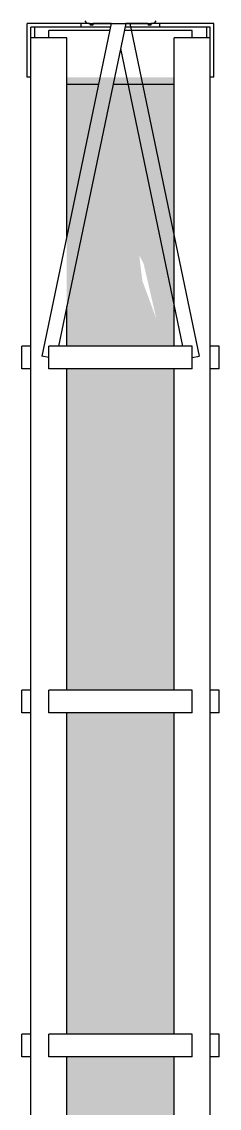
# Model space of a CAD drawing. Header units: millimetres. Extents: x 357 to 945, y 547 to 720.
# Drawn here: x 701.489 to 701.765, y 644.764 to 646.28 of the extents above; entities that cross this region are included whole.
import ezdxf

# ---------------------------------------------------------------- set-up
doc = ezdxf.new("R2010")
doc.units = ezdxf.units.MM
doc.layers.add('ANC_COTAS', color=7, linetype='Continuous', lineweight=9)
doc.layers.add('PLANTA-VIS', color=7, linetype='Continuous')

msp = doc.modelspace()

# ---------------------------------------------------------------- hatches: boundary and pattern name
at = {"layer": 'ANC_COTAS'}
h = msp.add_hatch(dxfattribs=at)
h.set_pattern_fill('AR-CONC', color=256, scale=0.0005)
h.set_pattern_definition([(50, (15.27947, -11.3066), (0.0910923345, -0.007969543), [0.009525, -0.104775]), (355, (15.27947, -11.3066), (-0.017621711, 0.095528423), [0.00762, -0.083820292]), (100.451445, (15.28706, -11.30726), (0.0734706235, 0.087558876), [0.008095004, -0.089045122]), (46.1842, (15.27947, -11.2812), (0.13553952, -0.021021164), [0.0142875, -0.1571625]), (96.635558, (15.29076, -11.28295), (0.118702067, 0.123713062), [0.012142512, -0.133567804]), (351.184151, (15.27947, -11.2812), (0.118702067, 0.123713062), [0.011429984, -0.125729866]), (21, (15.29217, -11.28755), (0.0758071956, -0.051132599), [0.009525, -0.104775]), (326, (15.29217, -11.28755), (0.030901014, 0.092093983), [0.00762, -0.08382]), (71.451445, (15.29849, -11.29181), (0.10670821, 0.0409613844), [0.008095004, -0.089044969]), (37.5, (15.27947, -11.3066), (0.0015443016, 0.0422775194), [0, -0.082804, 0, -0.08509, 0, -0.0841375]), (7.5, (15.27947, -11.3066), (0.0334098313, 0.0500902874), [0, -0.048514, 0, -0.080899, 0, -0.0320675]), (327.5, (15.251148, -11.3066), (0.0677952976, -0.002864372), [0, -0.03175, 0, -0.09906, 0, -0.131445]), (317.5, (15.23845, -11.3066), (0.0740645907, 0.0127132455), [0, -0.041275, 0, -0.065786, 0, -0.093345])])
h.paths.add_polyline_path([(701.7021, 643.87517), (701.5521, 643.87517), (701.5521, 643.61715), (701.7021, 643.61715)])
h.paths.add_polyline_path([(701.7021, 644.35517), (701.5521, 644.35517), (701.5521, 643.90692), (701.7021, 643.90692)])
h.paths.add_polyline_path([(701.7021, 644.83517), (701.5521, 644.83517), (701.5521, 644.38692), (701.7021, 644.38692)])
h.paths.add_polyline_path([(701.7021, 645.31517), (701.5521, 645.31517), (701.5521, 644.86692), (701.7021, 644.86692)])
h.paths.add_polyline_path([(701.7021, 645.79517), (701.5521, 645.79517), (701.5521, 645.34692), (701.7021, 645.34692)])
h.paths.add_polyline_path([(701.7021, 646.20214), (701.5521, 646.20214), (701.5521, 645.82692), (701.7021, 645.82692)])
h.paths.add_polyline_path([(701.65761, 645.91802), (701.67722, 645.86467), (701.65949, 645.9413), (701.6532, 645.95388)], flags=16)

# ---------------------------------------------------------------- linework, layer by layer
at = {"layer": 'PLANTA-VIS', "extrusion": (0, 1, 0)}
for p, q in [((701.57755, 646.28085), (701.57885, 646.2789)), ((701.67534, 646.2789), (701.67664, 646.28085)), ((701.5721, 646.27714), (701.4971, 646.27714)), ((701.4971, 646.20214), (701.4971, 646.27714)), ((701.5021, 646.25704), (701.5021, 646.27214)), ((701.5071, 646.27214), (701.5021, 646.27214)), ((701.61295, 646.27214), (701.5071, 646.27214)), ((701.5071, 646.27214), (701.5071, 646.25704)), ((701.61399, 646.27715), (701.51731, 645.81308)), ((701.61191, 646.26714), (701.5271, 646.26714)), ((701.5271, 646.25704), (701.5271, 646.26714)), ((701.63442, 646.27715), (701.54063, 645.82692)), ((701.5846, 646.27714), (701.5721, 646.27714)), ((701.5721, 646.27214), (701.5721, 646.27714)), ((701.57885, 646.2789), (701.5808, 646.2776)), ((701.5808, 646.2776), (701.5831, 646.27715)), ((701.5831, 646.27715), (701.6711, 646.27715)), ((701.5846, 646.27715), (701.5846, 646.27494)), ((701.5886, 646.27494), (701.5846, 646.27494)), ((701.5886, 646.27715), (701.5886, 646.27494)), ((701.61399, 646.27714), (701.5886, 646.27714)), ((701.7271, 646.26714), (701.63234, 646.26714)), ((701.7471, 646.27214), (701.63338, 646.27214)), ((701.6656, 646.27714), (701.63442, 646.27714)), ((701.64021, 646.27714), (701.64021, 646.27715)), ((701.64021, 646.27715), (701.73689, 645.81308)), ((701.6656, 646.27715), (701.6656, 646.27494)), ((701.6696, 646.27494), (701.6656, 646.27494)), ((701.6696, 646.27715), (701.6696, 646.27494)), ((701.6821, 646.27714), (701.6696, 646.27714)), ((701.6711, 646.27715), (701.67339, 646.2776)), ((701.67339, 646.2776), (701.67534, 646.2789)), ((701.6821, 646.27214), (701.6821, 646.27714)), ((701.7571, 646.27714), (701.6821, 646.27714)), ((701.7271, 646.25704), (701.7271, 646.26714)), ((701.7471, 646.27214), (701.7471, 646.25704)), ((701.7521, 646.27214), (701.7471, 646.27214)), ((701.7521, 646.25704), (701.7521, 646.27214)), ((701.7571, 646.20214), (701.7571, 646.27714)), ((701.5521, 646.25704), (701.5021, 646.25704)), ((701.5021, 643.42913), (701.5021, 646.25704)), ((701.5521, 645.98007), (701.5521, 646.25704)), ((701.7021, 645.82692), (701.7021, 646.25704)), ((701.7521, 646.25704), (701.7021, 646.25704)), ((701.7521, 643.42913), (701.7521, 646.25704)), ((701.6271, 646.242), (701.71358, 645.82692)), ((701.5021, 646.20214), (701.4971, 646.20214)), ((701.59628, 646.19214), (701.5521, 646.19214)), ((701.7021, 646.19214), (701.61671, 646.19214)), ((701.7571, 646.20214), (701.7521, 646.20214)), ((701.5521, 645.82692), (701.5521, 645.882)), ((701.50205, 645.82692), (701.48935, 645.82692)), ((701.48935, 645.79517), (701.48935, 645.82692)), ((701.50205, 645.79517), (701.50205, 645.82692)), ((701.7271, 645.82692), (701.5271, 645.82692)), ((701.5271, 645.79517), (701.5271, 645.82692)), ((701.7271, 645.79517), (701.7271, 645.82692)), ((701.76485, 645.82692), (701.75215, 645.82692)), ((701.75215, 645.79517), (701.75215, 645.82692)), ((701.76485, 645.79517), (701.76485, 645.82692)), ((701.5271, 645.81104), (701.51731, 645.81308)), ((701.7271, 645.81104), (701.73689, 645.81308)), ((701.50205, 645.79517), (701.48935, 645.79517)), ((701.7271, 645.79517), (701.5271, 645.79517)), ((701.5521, 645.34692), (701.5521, 645.79517)), ((701.7021, 645.34692), (701.7021, 645.79517)), ((701.76485, 645.79517), (701.75215, 645.79517)), ((701.50205, 645.34692), (701.48935, 645.34692)), ((701.48935, 645.31517), (701.48935, 645.34692)), ((701.50205, 645.31517), (701.50205, 645.34692)), ((701.7271, 645.34692), (701.5271, 645.34692)), ((701.5271, 645.31517), (701.5271, 645.34692)), ((701.7271, 645.31517), (701.7271, 645.34692)), ((701.76485, 645.34692), (701.75215, 645.34692)), ((701.75215, 645.31517), (701.75215, 645.34692)), ((701.76485, 645.31517), (701.76485, 645.34692)), ((701.50205, 645.31517), (701.48935, 645.31517)), ((701.7271, 645.31517), (701.5271, 645.31517)), ((701.5521, 644.86692), (701.5521, 645.31517)), ((701.7021, 644.86692), (701.7021, 645.31517)), ((701.76485, 645.31517), (701.75215, 645.31517)), ((701.50205, 644.86692), (701.48935, 644.86692)), ((701.48935, 644.83517), (701.48935, 644.86692)), ((701.50205, 644.83517), (701.50205, 644.86692)), ((701.7271, 644.86692), (701.5271, 644.86692)), ((701.5271, 644.83517), (701.5271, 644.86692)), ((701.7271, 644.83517), (701.7271, 644.86692)), ((701.76485, 644.86692), (701.75215, 644.86692)), ((701.75215, 644.83517), (701.75215, 644.86692)), ((701.76485, 644.83517), (701.76485, 644.86692)), ((701.50205, 644.83517), (701.48935, 644.83517)), ((701.7271, 644.83517), (701.5271, 644.83517)), ((701.5521, 644.38692), (701.5521, 644.83517)), ((701.7021, 644.38692), (701.7021, 644.83517)), ((701.76485, 644.83517), (701.75215, 644.83517))]:
    msp.add_line(p, q, dxfattribs=at)

doc.saveas('drawing.dxf')
